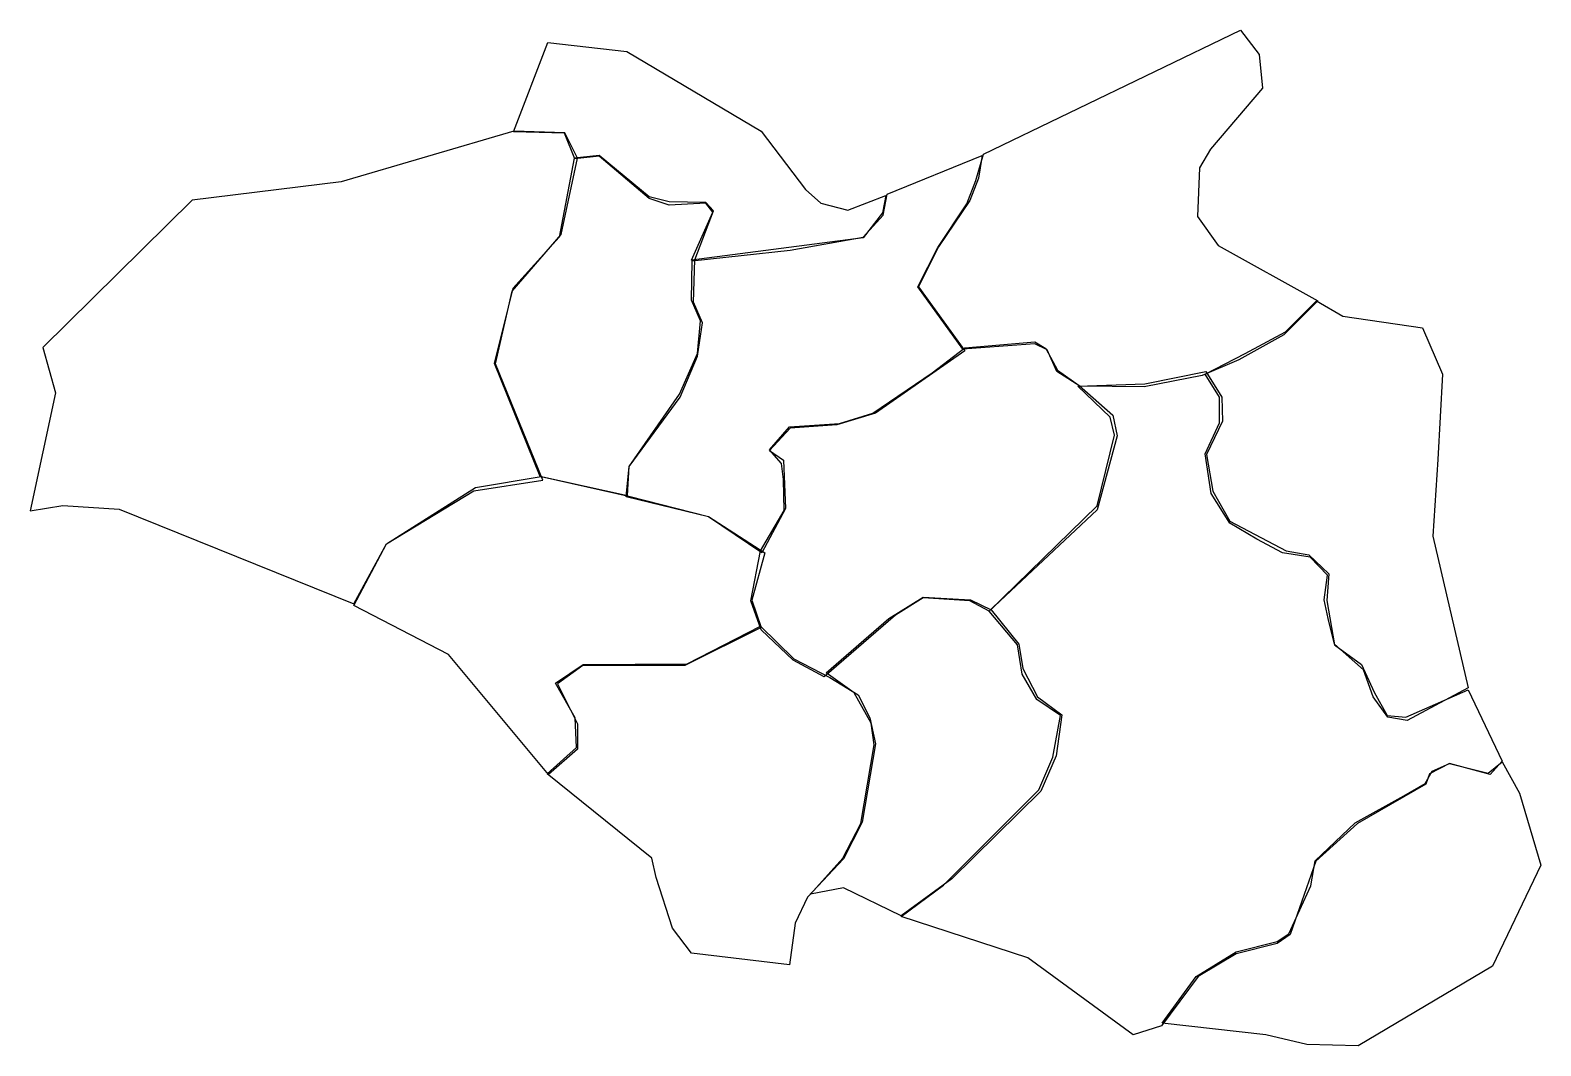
# Model space of a CAD drawing. Extents: x -160 to 511, y 35 to 487.
import ezdxf

# ---------------------------------------------------------------- set-up
doc = ezdxf.new("R2010")
doc.units = 0
doc.layers.add('Layer_1', color=7, linetype='CONTINUOUS')

msp = doc.modelspace()

# ---------------------------------------------------------------- linework, layer by layer
at = {"layer": 'Layer_1', "color": 7}
for points in [[(263.714288, 431.714284), (378, 486.85714), (386.285712, 476.000004), (387.714288, 461.14286), (364.571432, 434.000004), (359.714288, 425.714284), (358.857144, 404.000004), (368, 391.14286), (412.285712, 366.571428), (397.142856, 351.428572), (377.142856, 340.285716), (360.857144, 333.428572), (335.142856, 328.285716), (306.571432, 328.571428), (296.285712, 335.14286), (292, 344.85714), (286.571432, 347.428572), (254.571432, 345.14286), (234.571432, 372.85714), (243.428568, 390.285716), (256.285712, 409.714284), (260.285712, 420.000004), (263.714288, 431.714284)], [(220.285712, 413.428572), (218.857144, 405.714284), (210.285712, 394.571428), (134, 384.571428), (143.428568, 406.000004), (140.285712, 410.000004), (124, 409.14286), (115.142856, 412.000004), (92.857144, 430.85714), (82, 429.714284), (77.428571, 441.14286), (54.857143, 441.714284), (70, 481.428572), (105.142856, 477.428572), (164.857144, 442.000004), (184.571432, 416.000004), (191.428568, 410.000004), (203.428568, 406.85714), (220.285712, 413.428572)], [(54.952298, 442.042756), (-21.819295, 419.41534), (-88.085304, 411.334116), (-154.351312, 345.876228), (-148.694456, 325.67318), (-160.00816, 273.145252), (-145.461968, 275.569612), (-120.410184, 273.953372), (-16.162441, 231.931028), (-1.616244, 258.599052), (37.173614, 282.034588), (67.882251, 286.883324), (46.871078, 338.603132), (54.144177, 370.928012), (75.963471, 395.979796), (83.236568, 429.920924), (77.579715, 441.234636), (54.952298, 442.042756)], [(105.428568, 280.000004), (106.285712, 292.85714), (128.857144, 323.714284), (136.571432, 342.000004), (138.857144, 356.85714), (134.857144, 366.000004), (135.428568, 384.85714), (143.714288, 406.571428), (140.285712, 410.285716), (124, 410.571428), (115.142856, 412.85714), (92.857144, 431.14286), (81.714288, 430.000004), (75.142858, 394.85714), (54.571429, 372.000004), (46.285714, 338.85714), (66.571429, 288.571428), (105.428568, 280.000004)], [(220.857144, 414.000004), (263.142856, 431.14286), (261.428568, 421.14286), (257.714288, 411.14286), (243.714288, 390.571428), (234.857144, 372.85714), (255.428568, 344.285716), (215.714288, 316.571428), (198.571432, 311.428572), (177.714288, 310.000004), (168.571432, 300.000004), (174.857144, 295.714284), (175.714288, 274.285716), (165.142856, 254.571428), (141.428568, 270.571428), (104.857144, 279.428572), (106.285712, 292.85714), (128.571432, 325.14286), (136.571432, 343.14286), (138, 357.714284), (134, 366.85714), (134.285712, 384.285716), (177.714288, 389.14286), (210.285712, 394.85714), (219.142856, 404.571428), (220.857144, 414.000004)], [(362.285712, 334.000004), (380, 343.14286), (398, 352.85714), (411.714288, 366.571428), (423.428576, 359.714284), (458.857144, 354.571428), (467.714288, 334.000004), (465.714288, 296.000004), (463.428576, 262.000004), (479.142856, 194.571428), (452, 180.000004), (443.428576, 181.428572), (436.857144, 190.571428), (432.571432, 202.571428), (419.714288, 214.000004), (416.857144, 225.428572), (415.142856, 233.714284), (416.571432, 244.571428), (408.857144, 252.571428), (396.571432, 254.571428), (385.142856, 260.571428), (373.142856, 267.714284), (364.857144, 280.85714), (362.285712, 298.571428), (368.571432, 312.285716), (368.571432, 323.714284), (362.285712, 334.000004)], [(164.571432, 255.428572), (175.142856, 273.428572), (174.857144, 287.14286), (174, 294.285716), (168.571432, 300.285716), (177.428568, 310.571428), (199.714288, 312.000004), (214.571432, 316.571428), (240.857144, 334.571428), (255.428568, 345.714284), (286.571432, 348.285716), (291.428568, 345.428572), (296.571432, 335.714284), (306.285712, 328.85714), (321.142856, 315.714284), (323.142856, 306.571428), (314.285712, 273.714284), (266.285712, 228.571428), (257.714288, 233.14286), (236.857144, 234.571428), (224.571432, 226.85714), (192.857144, 199.428572), (179.142856, 206.85714), (164.857144, 220.285716), (160.285712, 233.14286), (164.571432, 255.428572)], [(479.142856, 193.714284), (494.285712, 162.000004), (488.857144, 156.000004), (470.857144, 160.85714), (462, 156.285716), (460.285712, 151.714284), (430, 134.285716), (411.428576, 117.428572), (400, 84.85714), (394.285712, 80.85714), (376, 76.285716), (359.142856, 66.285716), (342.857144, 44.285716), (330.285712, 40.285684), (283.428568, 74.571428), (227.142856, 92.85714), (246, 106.85714), (288.285712, 149.14286), (294.571432, 163.714284), (298, 182.285716), (287.428568, 189.428572), (280.857144, 200.571428), (278.857144, 213.714284), (266.285712, 228.571428), (314.285712, 275.428572), (322, 306.85714), (320, 314.85714), (305.714288, 328.571428), (335.428568, 329.714284), (362.571432, 335.14286), (369.714288, 323.714284), (370, 313.14286), (362.857144, 298.285716), (365.714288, 282.000004), (373.142856, 268.571428), (398.285712, 255.428572), (408.285712, 253.714284), (417.142856, 245.14286), (416.285712, 233.428572), (419.714288, 213.714284), (431.714288, 204.85714), (437.428576, 192.571428), (443.142856, 182.285716), (451.428576, 181.428572), (479.142856, 193.714284)], [(-16.162441, 231.1229), (-1.616244, 258.599052), (37.981736, 283.650836), (67.074129, 288.499564), (106.672112, 279.610228), (141.42136, 270.720884), (166.473136, 254.558444), (160.816288, 233.547268), (164.856896, 221.425436), (130.915768, 204.454876), (85.660936, 204.454876), (74.347227, 196.373652), (83.236568, 178.594972), (83.236568, 167.28126), (70.306617, 155.967556), (25.859905, 209.303604), (-16.162441, 231.1229)], [(193.714288, 201.14286), (221.714288, 225.428572), (236.857144, 234.85714), (258, 233.714284), (267.142856, 229.14286), (279.428568, 214.000004), (281.142856, 203.14286), (287.714288, 190.571428), (298.571432, 182.571428), (296, 164.285716), (289.142856, 148.571428), (249.714288, 109.714284), (227.142856, 93.14286), (201.428568, 105.714284), (186.857144, 102.85714), (201.142856, 118.85714), (209.142856, 134.285716), (215.142856, 169.14286), (213.714288, 178.85714), (206.285712, 192.285716), (193.714288, 201.14286)], [(69.714286, 156.285716), (82.857144, 168.000004), (82.285712, 181.14286), (73.428571, 196.571428), (85.714288, 204.85714), (132, 205.14286), (164.571432, 222.000004), (179.428568, 207.428572), (195.428568, 199.14286), (208, 191.428572), (213.142856, 181.14286), (215.714288, 169.714284), (209.714288, 134.85714), (201.428568, 118.571428), (185.428568, 101.428572), (180, 90.000004), (177.428568, 71.428572), (134, 76.571428), (125.428568, 87.714284), (118.285712, 110.285716), (116.285712, 118.85714), (69.714286, 156.285716)], [(343.142856, 45.428572), (358.285712, 66.285716), (376, 77.14286), (394.285712, 81.714284), (399.428576, 85.14286), (409.142856, 106.571428), (411.142856, 117.714284), (428.857144, 134.571428), (450.571432, 146.571428), (460, 152.000004), (463.142856, 157.428572), (470.857144, 160.85714), (488, 156.571428), (494.285712, 161.714284), (502, 147.714284), (511.428576, 115.714284), (490, 70.85714), (430.285712, 35.428564), (407.428576, 36.000004), (389.142856, 40.285684), (343.142856, 45.428572)]]:
    msp.add_lwpolyline(points, close=True, dxfattribs=at)

doc.saveas('drawing.dxf')
